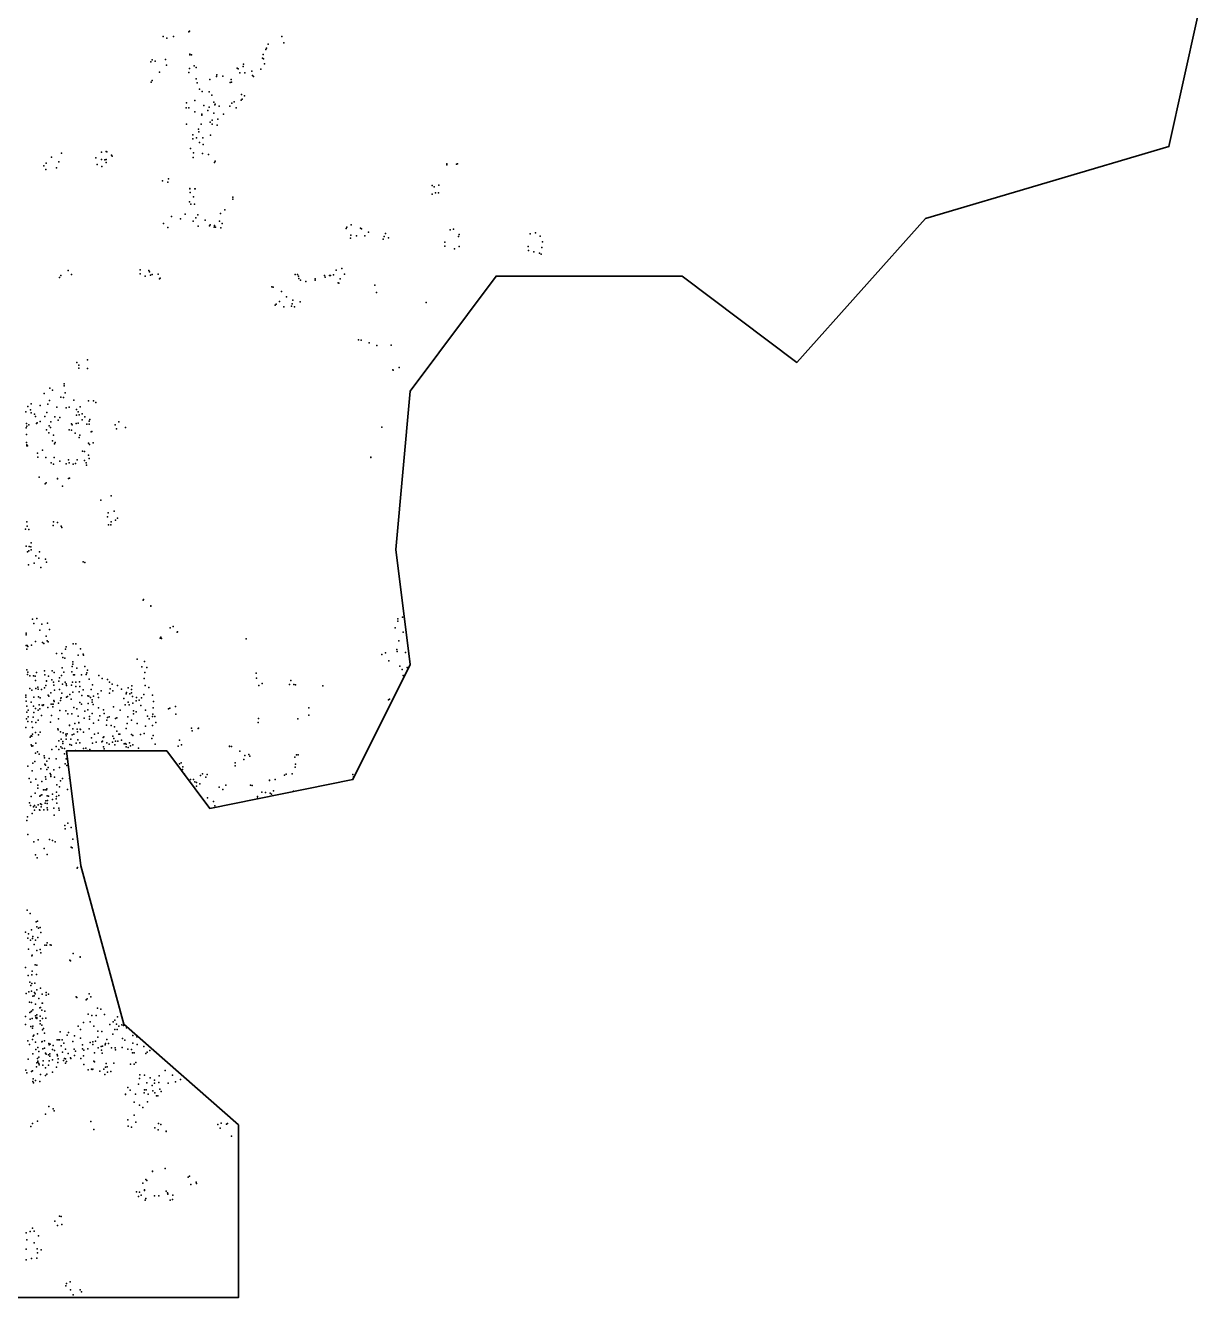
# Model space of a CAD drawing. Header units: millimetres. Extents: x -60275265 to 22802890, y -38578442 to 24337084.
# Drawn here: x 12421122 to 22802890, y -15644525 to -4379304 of the extents above; entities that cross this region are included whole.
import ezdxf

# ---------------------------------------------------------------- set-up
doc = ezdxf.new("R2010")
doc.units = ezdxf.units.MM
doc.header["$MEASUREMENT"] = 0
doc.layers.add('Outline', color=7, linetype='Continuous', true_color=0x000000)
doc.layers.add('particles', color=7, linetype='Continuous', true_color=0x000000)

msp = doc.modelspace()

# ---------------------------------------------------------------- linework, layer by layer
at = {"layer": 'Outline', "color": 3, "lineweight": 35, "true_color": 0x00ff00}
msp.add_lwpolyline([(22802890, -4304960), (22549469, -5451582), (20393676, -6088610), (19252505, -7362737), (18237991, -6598475), (16589645, -6598475), (15828837, -7617580), (15702178, -9019048), (15828837, -10038389), (15321604, -11057718), (14053727, -11312563), (13673211, -10803156), (12785450, -10803156), (12912625, -11822204), (13292918, -13223729), (14307431, -14115719), (14307431, -15644525), (13039331, -15644525), (11771230, -15644525)], dxfattribs=at)
at = {"layer": 'particles', "color": 93, "true_color": 0x67d435}
for p in [(13639622, -4477304), (13673622, -4493304), (13732622, -4476304), (13869622, -4436304), (13875622, -4430304), (14692622, -4476304), (14550622, -4593304), (14557622, -4580304), (14569622, -4546304), (14708622, -4533304), (13532622, -4700304), (13542622, -4684304), (13570622, -4694304), (13661622, -4680304), (13661622, -4681304), (13671622, -4730304), (13877622, -4634304), (13878622, -4638304), (13891622, -4640304), (14351622, -4721304), (14521622, -4668304), (14525622, -4637304), (14530622, -4675304), (14538622, -4720304), (13608622, -4794304), (13869622, -4797304), (13874622, -4759304), (13915622, -4736304), (13932622, -4750304), (14113622, -4832304), (14117622, -4817304), (14168622, -4828304), (14296622, -4758304), (14304622, -4762304), (14320622, -4799304), (14348622, -4743304), (14364622, -4800304), (14427622, -4783304), (14431622, -4822304), (14441622, -4832304), (14505622, -4765304), (13534622, -4882304), (13544622, -4868304), (13933622, -4853304), (13941622, -4886304), (13961622, -4943304), (14053622, -4857304), (14233622, -4884304), (14243622, -4859304), (14247622, -4880304), (13848622, -5064304), (13921622, -5044304), (13986622, -4965304), (14047622, -4967304), (14072622, -4997304), (14089622, -5057304), (14248622, -5068304), (14270622, -5055304), (14332622, -5042304), (14334622, -4990304), (14340622, -5033304), (14360622, -5001304), (13844622, -5108304), (13868622, -5110304), (13921622, -5145304), (13982622, -5173304), (13983622, -5165304), (14002622, -5087304), (14037622, -5132304), (14049622, -5103304), (14088622, -5157304), (14098622, -5081304), (14100622, -5077304), (14135622, -5095304), (14174622, -5164304), (14231622, -5095304), (14286622, -5108304), (13848622, -5253304), (13977622, -5253304), (14058622, -5237304), (14073622, -5219304), (14073622, -5254304), (14119622, -5261304), (14124622, -5208304), (13903622, -5384304), (13904622, -5348304), (13937622, -5374304), (13952622, -5297304), (13957622, -5322304), (13993622, -5374304), (14061622, -5350304), (12741622, -5511304), (13094622, -5501304), (13137622, -5495304), (13141622, -5499304), (13882622, -5469304), (13909622, -5508304), (13963622, -5416304), (13989622, -5513304), (13995622, -5434304), (12584622, -5621304), (12603622, -5599304), (12652622, -5546304), (12717622, -5588304), (13044622, -5552304), (13055622, -5611304), (13094622, -5566304), (13096622, -5629304), (13125622, -5568304), (13136622, -5566304), (13137622, -5594304), (13183622, -5527304), (13188622, -5537304), (13906622, -5548304), (14042622, -5523304), (14096622, -5593304), (14101622, -5582304), (16152622, -5605304), (16153622, -5614304), (16154622, -5614304), (16238622, -5607304), (16248622, -5604304), (12600622, -5654304), (12600622, -5654304), (12696622, -5641304), (13687622, -5737304), (13634622, -5754304), (13682622, -5767304), (13876622, -5822304), (13876622, -5826304), (13880622, -5857304), (13921622, -5825304), (13924622, -5826304), (16024622, -5797304), (16040622, -5807304), (16082622, -5793304), (13873622, -5942304), (13884622, -5962304), (13910622, -5896304), (13918622, -5961304), (14257622, -5917304), (14258622, -5901304), (16022622, -5872304), (16052622, -5861304), (16080622, -5860304), (13713622, -6071304), (13836622, -6050304), (13946622, -6056304), (14149622, -6043304), (14187622, -6011304), (13643622, -6133304), (13683622, -6167304), (13794622, -6092304), (13905622, -6111304), (13930622, -6083304), (13951622, -6157304), (14012622, -6103304), (14050622, -6154304), (14058622, -6146304), (14093622, -6164304), (14096622, -6152304), (14096622, -6161304), (14103622, -6166304), (14138622, -6111304), (14151622, -6172304), (14163622, -6133304), (15260622, -6176304), (15266622, -6164304), (15307622, -6146304), (15388622, -6173304), (15398622, -6181304), (16181622, -6189304), (16211622, -6184304), (15299622, -6262304), (15304622, -6237304), (15354622, -6242304), (15427622, -6241304), (15460622, -6211304), (15589622, -6273304), (15598622, -6247304), (15610622, -6222304), (15635622, -6260304), (16136622, -6298304), (16256622, -6249304), (16261622, -6231304), (16891622, -6225304), (16939622, -6216304), (16980622, -6245304), (17000622, -6294304), (16136622, -6335304), (16221622, -6358304), (16261622, -6337304), (16874622, -6336304), (16876622, -6371304), (16923622, -6383304), (16975622, -6396304), (16987622, -6403304), (16995622, -6345304), (15223622, -6531304), (12722622, -6611304), (12735622, -6593304), (12799622, -6550304), (12828622, -6584304), (13437622, -6543304), (13438622, -6578304), (13482622, -6600304), (13513622, -6549304), (13518622, -6561304), (13527622, -6590304), (13542622, -6585304), (13597622, -6581304), (13607622, -6623304), (13615622, -6617304), (14811622, -6586304), (14830622, -6584304), (14838622, -6599304), (14842622, -6620304), (14856622, -6634304), (14904622, -6646304), (14987622, -6634304), (14988622, -6622304), (15069622, -6594304), (15076622, -6608304), (15114622, -6594304), (15120622, -6592304), (15123622, -6592304), (15149622, -6588304), (15172622, -6545304), (15172622, -6546304), (15209622, -6622304), (15247622, -6582304), (14603622, -6693304), (14616622, -6697304), (14688622, -6735304), (15190622, -6658304), (15195622, -6661304), (15515622, -6679304), (15515622, -6679304), (15531622, -6744304), (15531622, -6744304), (14633622, -6855304), (14642622, -6847304), (14671622, -6823304), (14734622, -6783304), (14778622, -6866304), (14783622, -6845304), (14788622, -6813304), (14804622, -6871304), (14853622, -6828304), (15969622, -6833304), (14710622, -6872304), (15370622, -7164304), (15395622, -7166304), (15465622, -7189304), (15534622, -7213304), (15659622, -7211304), (12875622, -7363304), (12893622, -7414304), (12894622, -7387304), (12969622, -7417304), (12970622, -7341304), (15676622, -7430304), (15677622, -7433304), (15730622, -7407304), (15732622, -7407304), (12586622, -7637304), (12637622, -7590304), (12661622, -7609304), (12763622, -7553304), (12764622, -7569304), (12772622, -7633304), (12441622, -7754304), (12470622, -7730304), (12552622, -7746304), (12620622, -7733304), (12634622, -7699304), (12698622, -7760304), (12733622, -7670304), (12757622, -7675304), (12782622, -7766304), (12807622, -7758304), (12848622, -7696304), (12905622, -7755304), (12980622, -7702304), (13023622, -7703304), (13043622, -7717304), (12425622, -7800304), (12464622, -7783304), (12472622, -7809304), (12501622, -7822304), (12509622, -7842304), (12552622, -7885304), (12592622, -7842304), (12610622, -7806304), (12680622, -7844304), (12710622, -7874304), (12725622, -7850304), (12873622, -7781304), (12873622, -7831304), (12887622, -7802304), (12895622, -7828304), (12897622, -7828304), (12923622, -7873304), (12924622, -7819304), (12946622, -7845304), (12986622, -7882304), (12992622, -7869304), (12427622, -7941304), (12429622, -7903304), (12432622, -7928304), (12450622, -7917304), (12519622, -7905304), (12525622, -7898304), (12607622, -7961304), (12629622, -7987304), (12631622, -7925304), (12643622, -7939304), (12644622, -7888304), (12807622, -7960304), (12828622, -7908304), (12829622, -7963304), (12833622, -7916304), (12862622, -7991304), (12870622, -7904304), (12889622, -7900304), (12963622, -7911304), (12986622, -7911304), (13003622, -7978304), (13008622, -7975304), (13214622, -7916304), (13228622, -7952304), (13247622, -7890304), (13306622, -7938304), (15578622, -7935304), (12429622, -8000304), (12430622, -8072304), (12432622, -8093304), (12433622, -8101304), (12438622, -8103304), (12438622, -8103304), (12660622, -8057304), (12668622, -8008304), (12679622, -8083304), (12684622, -8071304), (12896622, -8028304), (12901622, -8008304), (12980622, -8078304), (12987622, -8089304), (13019622, -8075304), (12526622, -8166304), (12529622, -8201304), (12571622, -8140304), (12600622, -8206304), (12601622, -8205304), (12675622, -8205304), (12926622, -8148304), (12945622, -8152304), (12979622, -8184304), (12984622, -8213304), (15481622, -8203304), (15481622, -8204304), (12648622, -8251304), (12669622, -8263304), (12726622, -8238304), (12782622, -8260304), (12802622, -8227304), (12809622, -8253304), (12844622, -8264304), (12864622, -8259304), (12879622, -8225304), (12945622, -8233304), (12958622, -8251304), (12961622, -8274304), (12541622, -8379304), (12595622, -8438304), (12605622, -8429304), (12704622, -8394304), (12705622, -8392304), (12803622, -8391304), (12810622, -8389304), (12749622, -8459304), (13180622, -8544304), (13087622, -8583304), (12433622, -8774304), (12668622, -8775304), (12704622, -8781304), (13148622, -8731304), (13154622, -8695304), (13179622, -8776304), (13205622, -8679304), (13219622, -8759304), (13236622, -8742304), (12422622, -8840304), (12437622, -8813304), (12452622, -8843304), (12665622, -8806304), (12736622, -8813304), (12742622, -8826304), (13157622, -8800304), (13178622, -8802304), (12426622, -8989304), (12453622, -8993304), (12467622, -8996304), (12470622, -8960304), (12438622, -9041304), (12451622, -9033304), (12470622, -9022304), (12512622, -9077304), (12540622, -9098304), (12544622, -9041304), (12599622, -9106304), (12449622, -9155304), (12499622, -9142304), (12557622, -9178304), (12608622, -9133304), (12933622, -9130304), (12947622, -9135304), (12947622, -9135304), (15750622, -9421304), (15750622, -9424304), (13463622, -9468304), (13465622, -9464304), (13530622, -9522304), (13531622, -9519304), (12483622, -9637304), (12494622, -9674304), (12521622, -9632304), (12567622, -9682304), (12617622, -9672304), (15719622, -9634304), (15720622, -9654304), (15761622, -9619304), (12426622, -9761304), (12426622, -9774304), (12548622, -9734304), (12603622, -9786304), (12635622, -9727304), (13620622, -9796304), (13703622, -9712304), (13729622, -9701304), (13764622, -9753304), (13767622, -9749304), (15695622, -9714304), (15765622, -9753304), (12426622, -9871304), (12434622, -9902304), (12436622, -9870304), (12443622, -9880304), (12474622, -9867304), (12509622, -9834304), (12573622, -9842304), (12584622, -9852304), (12613622, -9829304), (12622622, -9837304), (12775622, -9901304), (12780622, -9882304), (12844622, -9856304), (12866622, -9854304), (12908622, -9900304), (13614622, -9804304), (13627622, -9807304), (14375622, -9810304), (15709622, -9905304), (15729622, -9830304), (12697622, -9940304), (12744622, -9940304), (12751622, -9976304), (12768622, -9982304), (12839622, -10014304), (12888622, -9955304), (12931622, -9947304), (12935622, -9955304), (13410622, -9991304), (13410622, -9991304), (13474622, -10011304), (15576622, -9950304), (15610622, -9935304), (15639622, -10006304), (15712622, -9924304), (15787622, -9932304), (12433622, -10086304), (12439622, -10127304), (12442622, -10105304), (12519622, -10109304), (12588622, -10095304), (12592622, -10129304), (12658622, -10093304), (12676622, -10108304), (12740622, -10135304), (12747622, -10067304), (12761622, -10107304), (12832622, -10104304), (12833622, -10055304), (12839622, -10035304), (12847622, -10131304), (12855622, -10130304), (12876622, -10072304), (12916622, -10131304), (12946622, -10055304), (12957622, -10127304), (12963622, -10113304), (12970622, -10087304), (13071622, -10137304), (13450622, -10058304), (13478622, -10110304), (13497622, -10064304), (14465622, -10116304), (14465622, -10116304), (15738622, -10052304), (15756622, -10082304), (15767622, -10136304), (15802622, -10065304), (12459622, -10250304), (12460622, -10140304), (12492622, -10139304), (12508622, -10141304), (12509622, -10181304), (12512622, -10251304), (12529622, -10239304), (12590622, -10244304), (12600622, -10224304), (12607622, -10183304), (12608622, -10187304), (12624622, -10142304), (12653622, -10174304), (12669622, -10194304), (12671622, -10220304), (12717622, -10185304), (12721622, -10157304), (12748622, -10211304), (12772622, -10195304), (12781622, -10210304), (12785622, -10224304), (12829622, -10222304), (12838622, -10194304), (12866622, -10194304), (12866622, -10234304), (12898622, -10193304), (12901622, -10234304), (12985622, -10167304), (13015622, -10218304), (13100622, -10163304), (13146622, -10171304), (13165622, -10194304), (13190622, -10213304), (13237622, -10223304), (13331622, -10244304), (13364622, -10228304), (13471622, -10162304), (13482622, -10225304), (13514622, -10243304), (14467622, -10158304), (14488622, -10223304), (14518622, -10205304), (14760622, -10215304), (14770622, -10181304), (14797622, -10216304), (14812622, -10219304), (15055622, -10227304), (12424622, -10328304), (12425622, -10309304), (12426622, -10362304), (12476622, -10264304), (12496622, -10328304), (12532622, -10257304), (12535622, -10325304), (12550622, -10333304), (12562622, -10259304), (12623622, -10310304), (12629622, -10319304), (12646622, -10289304), (12673622, -10357304), (12678622, -10266304), (12723622, -10261304), (12730622, -10357304), (12735622, -10336304), (12738622, -10332304), (12743622, -10292304), (12783622, -10328304), (12794622, -10321304), (12813622, -10304304), (12827622, -10345304), (12840622, -10284304), (12896622, -10281304), (12920622, -10312304), (12932622, -10263304), (12972622, -10316304), (12981622, -10320304), (12998622, -10330304), (13002622, -10260304), (13012622, -10350304), (13022622, -10319304), (13062622, -10298304), (13067622, -10330304), (13091622, -10271304), (13164622, -10292304), (13172622, -10254304), (13194622, -10272304), (13272622, -10258304), (13292622, -10339304), (13312622, -10299304), (13317622, -10285304), (13346622, -10297304), (13360622, -10289304), (13361622, -10259304), (13369622, -10321304), (13401622, -10361304), (13403622, -10329304), (13428622, -10355304), (13448622, -10333304), (13469622, -10303304), (13545622, -10309304), (15635622, -10352304), (15644622, -10344304), (12432622, -10406304), (12432622, -10459304), (12444622, -10442304), (12471622, -10373304), (12492622, -10408304), (12494622, -10463304), (12511622, -10429304), (12532622, -10443304), (12543622, -10394304), (12549622, -10432304), (12569622, -10398304), (12574622, -10400304), (12580622, -10395304), (12620622, -10418304), (12649622, -10389304), (12663622, -10390304), (12663622, -10413304), (12667622, -10389304), (12676622, -10366304), (12713622, -10380304), (12724622, -10447304), (12779622, -10448304), (12797622, -10476304), (12831622, -10475304), (12848622, -10419304), (12877622, -10430304), (12901622, -10375304), (12917622, -10390304), (12948622, -10452304), (12974622, -10439304), (12975622, -10384304), (13012622, -10471304), (13013622, -10371304), (13020622, -10393304), (13067622, -10422304), (13112622, -10441304), (13117622, -10471304), (13201622, -10412304), (13261622, -10442304), (13305622, -10394304), (13330622, -10373304), (13340622, -10394304), (13371622, -10382304), (13378622, -10449304), (13378622, -10474304), (13400622, -10457304), (13444622, -10402304), (13485622, -10443304), (13552622, -10422304), (13555622, -10367304), (13689622, -10430304), (13699622, -10426304), (13750622, -10411304), (14931622, -10423304), (12431622, -10519304), (12441622, -10543304), (12444622, -10501304), (12478622, -10547304), (12488622, -10504304), (12512622, -10551304), (12533622, -10531304), (12562622, -10491304), (12643622, -10548304), (12650622, -10491304), (12712622, -10519304), (12810622, -10578304), (12811622, -10576304), (12859622, -10562304), (12887622, -10495304), (12893622, -10551304), (12894622, -10555304), (12941622, -10514304), (12987622, -10499304), (12989622, -10522304), (13023622, -10558304), (13067622, -10531304), (13080622, -10492304), (13139622, -10576304), (13140622, -10532304), (13147622, -10508304), (13161622, -10502304), (13181622, -10578304), (13209622, -10589304), (13217622, -10517304), (13231622, -10511304), (13323622, -10560304), (13328622, -10503304), (13359622, -10532304), (13410622, -10560304), (13483622, -10585304), (13503622, -10497304), (13516622, -10520304), (13547622, -10499304), (13547622, -10577304), (13550622, -10478304), (13566622, -10499304), (13574622, -10552304), (13754622, -10479304), (14481622, -10553304), (14485622, -10515304), (14833622, -10519304), (14930622, -10488304), (12424622, -10595304), (12463622, -10681304), (12470622, -10670304), (12474622, -10669304), (12477622, -10673304), (12483622, -10595304), (12483622, -10655304), (12510622, -10639304), (12536622, -10662304), (12552622, -10637304), (12706622, -10608304), (12710622, -10617304), (12732622, -10635304), (12736622, -10700304), (12754622, -10642304), (12779622, -10654304), (12781622, -10671304), (12782622, -10700304), (12789622, -10653304), (12822622, -10700304), (12834622, -10662304), (12840622, -10607304), (12849622, -10655304), (12879622, -10611304), (12882622, -10635304), (12905622, -10611304), (12909622, -10615304), (12934622, -10636304), (12986622, -10607304), (13007622, -10688304), (13031622, -10655304), (13065622, -10647304), (13110622, -10684304), (13115622, -10678304), (13196622, -10673304), (13203622, -10693304), (13229622, -10628304), (13247622, -10656304), (13256622, -10656304), (13314622, -10606304), (13360622, -10659304), (13372622, -10666304), (13441622, -10659304), (13472622, -10648304), (13539622, -10693304), (13552622, -10666304), (13892622, -10603304), (13898622, -10627304), (13950622, -10604304), (13952622, -10602304), (12472622, -10749304), (12478622, -10762304), (12486622, -10759304), (12512622, -10736304), (12527622, -10811304), (12655622, -10791304), (12692622, -10765304), (12715622, -10714304), (12715622, -10792304), (12735622, -10767304), (12747622, -10778304), (12751622, -10719304), (12753622, -10738304), (12767622, -10781304), (12813622, -10746304), (12828622, -10753304), (12863622, -10799304), (12870622, -10734304), (12886622, -10705304), (12901622, -10731304), (12935622, -10781304), (12955622, -10780304), (12966622, -10800304), (12992622, -10791304), (13015622, -10736304), (13048622, -10725304), (13048622, -10726304), (13098622, -10722304), (13102622, -10716304), (13111622, -10766304), (13119622, -10786304), (13142622, -10731304), (13162622, -10745304), (13193622, -10727304), (13213622, -10749304), (13217622, -10716304), (13239622, -10718304), (13271622, -10708304), (13295622, -10742304), (13305622, -10738304), (13313622, -10766304), (13314622, -10744304), (13331622, -10773304), (13341622, -10731304), (13350622, -10759304), (13371622, -10749304), (13421622, -10780304), (13571622, -10743304), (13773622, -10761304), (13786622, -10707304), (13802622, -10751304), (14228622, -10760304), (14228622, -10764304), (14246622, -10764304), (14318622, -10807304), (12485622, -10913304), (12504622, -10898304), (12511622, -10824304), (12542622, -10833304), (12587622, -10848304), (12590622, -10864304), (12591622, -10920304), (12611622, -10893304), (12631622, -10872304), (12692622, -10874304), (12766622, -10828304), (12772622, -10917304), (12782622, -10875304), (13785622, -10919304), (13799622, -10908304), (14279622, -10910304), (14355622, -10879304), (14364622, -10844304), (14398622, -10836304), (14408622, -10850304), (14808622, -10860304), (14813622, -10921304), (14821622, -10839304), (14837622, -10838304), (12441622, -10939304), (12479622, -10980304), (12556622, -10963304), (12597622, -11032304), (12599622, -10931304), (12609622, -10969304), (12622622, -10950304), (12639622, -11003304), (12646622, -11016304), (12646622, -11031304), (12673622, -10970304), (12677622, -11036304), (12722622, -10951304), (12786622, -10933304), (13811622, -10967304), (13816622, -10944304), (13829622, -11008304), (13970622, -11021304), (13989622, -11007304), (14017622, -11036304), (14029622, -11013304), (14279622, -10935304), (14715622, -11017304), (14730622, -11010304), (14782622, -11006304), (14810622, -10947304), (15320622, -11011304), (15325622, -11032304), (12454622, -11049304), (12467622, -11080304), (12513622, -11053304), (12529622, -11107304), (12530622, -11132304), (12567622, -11074304), (12580622, -11147304), (12595622, -11149304), (12600622, -11053304), (12608622, -11148304), (12609622, -11138304), (12699622, -11104304), (12722622, -11122304), (12730622, -11067304), (12749622, -11049304), (12793622, -11146304), (12810622, -11048304), (13882622, -11057304), (13909622, -11058304), (13921622, -11077304), (13936622, -11084304), (13936622, -11115304), (13966622, -11096304), (14135622, -11125304), (14169622, -11144304), (14194622, -11107304), (14414622, -11108304), (14429622, -11109304), (14581622, -11065304), (14582622, -11063304), (14633622, -11057304), (12457622, -11262304), (12471622, -11206304), (12508622, -11179304), (12547622, -11205304), (12554622, -11197304), (12567622, -11193304), (12600622, -11245304), (12614622, -11200304), (12615622, -11244304), (12626622, -11203304), (12660622, -11187304), (12661622, -11235304), (12694622, -11229304), (12695622, -11208304), (12697622, -11170304), (12715622, -11197304), (14034622, -11220304), (14087622, -11251304), (14475622, -11208304), (14477622, -11223304), (14513622, -11170304), (14546622, -11172304), (14588622, -11179304), (14601622, -11185304), (14618622, -11158304), (14794622, -11159304), (12465622, -11286304), (12480622, -11357304), (12492622, -11300304), (12501622, -11287304), (12501622, -11329304), (12516622, -11303304), (12534622, -11280304), (12545622, -11325304), (12547622, -11329304), (12554622, -11273304), (12561622, -11300304), (12564622, -11277304), (12584622, -11326304), (12594622, -11266304), (12613622, -11270304), (12613622, -11307304), (12616622, -11326304), (12671622, -11309304), (12676622, -11371304), (12699622, -11266304), (12716622, -11310304), (12718622, -11329304), (14099622, -11290304), (12432622, -11419304), (12438622, -11388304), (12768622, -11464304), (12797622, -11442304), (12826622, -11481304), (12443622, -11544304), (12532622, -11591304), (12633622, -11589304), (12660622, -11597304), (12773622, -11493304), (12839622, -11584304), (12496622, -11610304), (12585622, -11669304), (12683622, -11609304), (12827622, -11655304), (12834622, -11663304), (12511622, -11724304), (12523622, -11749304), (12613622, -11722304), (12879622, -11841304), (12881622, -11836304), (12436622, -12214304), (12462622, -12243304), (12475622, -12388304), (12517622, -12317304), (12520622, -12362304), (12528622, -12312304), (12535622, -12373304), (12552622, -12367304), (12421622, -12409304), (12441622, -12461304), (12449622, -12423304), (12464622, -12480304), (12483622, -12465304), (12485622, -12447304), (12509622, -12480304), (12530622, -12456304), (12557622, -12411304), (12613622, -12502304), (12449622, -12560304), (12479622, -12613304), (12498622, -12517304), (12521622, -12571304), (12551622, -12563304), (12557622, -12592304), (12591622, -12524304), (12607622, -12524304), (12639622, -12520304), (12647622, -12523304), (12843622, -12598304), (12421622, -12722304), (12477622, -12618304), (12508622, -12699304), (12522622, -12700304), (12815622, -12656304), (12820622, -12662304), (12904622, -12626304), (12904622, -12631304), (12446622, -12792304), (12478622, -12785304), (12480622, -12753304), (12519622, -12783304), (12427622, -12952304), (12450622, -12936304), (12459622, -12850304), (12467622, -12880304), (12474622, -12930304), (12477622, -12862304), (12500622, -12944304), (12504622, -12859304), (12520622, -12918304), (12553622, -12903304), (12603622, -12944304), (12457622, -13027304), (12473622, -13032304), (12485622, -12974304), (12497622, -12973304), (12506622, -12955304), (12511622, -13047304), (12539622, -12996304), (12568622, -12959304), (12569622, -13038304), (12573622, -13037304), (12603622, -12965304), (12625622, -12959304), (12871622, -12980304), (12877622, -12987304), (12877622, -12987304), (12957622, -13008304), (12968622, -12998304), (12986622, -12956304), (13001622, -12980304), (12421622, -13155304), (12458622, -13121304), (12461622, -13179304), (12470622, -13111304), (12475622, -13108304), (12479622, -13172304), (12487622, -13097304), (12510622, -13150304), (12513622, -13168304), (12520622, -13141304), (12520622, -13165304), (12522622, -13173304), (12549622, -13080304), (12550622, -13152304), (12554622, -13076304), (12566622, -13099304), (12571622, -13173304), (12592622, -13109304), (12601622, -13171304), (12975622, -13136304), (13008622, -13146304), (13048622, -13146304), (13060622, -13082304), (13088622, -13089304), (13121622, -13137304), (13236622, -13159304), (12422622, -13226304), (12469622, -13244304), (12483622, -13258304), (12486622, -13242304), (12550622, -13220304), (12551622, -13195304), (12567622, -13233304), (12572622, -13272304), (12580622, -13262304), (12727622, -13290304), (12887622, -13242304), (12908622, -13269304), (12934622, -13208304), (12993622, -13203304), (13027622, -13240304), (13063622, -13284304), (13096622, -13287304), (13167622, -13227304), (13199622, -13204304), (13211622, -13189304), (13213622, -13270304), (13226622, -13222304), (13234622, -13269304), (13249622, -13240304), (13274622, -13229304), (13290622, -13234304), (13315622, -13256304), (12441622, -13371304), (12457622, -13404304), (12482622, -13358304), (12490622, -13330304), (12494622, -13322304), (12510622, -13382304), (12526622, -13308304), (12566622, -13381304), (12569622, -13376304), (12588622, -13304304), (12589622, -13371304), (12629622, -13393304), (12631622, -13405304), (12641622, -13401304), (12702622, -13361304), (12715622, -13363304), (12721622, -13361304), (12745622, -13361304), (12760622, -13390304), (12791622, -13322304), (12803622, -13297304), (12841622, -13377304), (12855622, -13326304), (12909622, -13346304), (12994622, -13387304), (13016622, -13402304), (13018622, -13379304), (13041622, -13374304), (13061622, -13339304), (13129622, -13395304), (13142622, -13358304), (13155622, -13394304), (13195622, -13312304), (13279622, -13351304), (13301622, -13366304), (13371622, -13325304), (13372622, -13392304), (13407622, -13335304), (13411622, -13404304), (12485622, -13486304), (12512622, -13449304), (12529622, -13430304), (12538622, -13514304), (12539622, -13466304), (12574622, -13443304), (12588622, -13437304), (12597622, -13479304), (12604622, -13490304), (12625622, -13495304), (12638622, -13487304), (12638622, -13507304), (12659622, -13447304), (12666622, -13413304), (12677622, -13455304), (12702622, -13492304), (12705622, -13504304), (12738622, -13416304), (12748622, -13472304), (12775622, -13446304), (12798622, -13483304), (12853622, -13445304), (12854622, -13502304), (12865622, -13463304), (12926622, -13406304), (12927622, -13442304), (12936622, -13505304), (12939622, -13452304), (12973622, -13441304), (13032622, -13477304), (13065622, -13434304), (13091622, -13422304), (13094622, -13454304), (13100622, -13481304), (13103622, -13418304), (13126622, -13407304), (13182622, -13434304), (13215622, -13433304), (13218622, -13450304), (13276622, -13430304), (13327622, -13445304), (13361622, -13448304), (13368622, -13476304), (13384622, -13476304), (13470622, -13422304), (13486622, -13482304), (13498622, -13471304), (13523622, -13455304), (12446622, -13534304), (12518622, -13600304), (12522622, -13565304), (12527622, -13527304), (12531622, -13550304), (12531622, -13559304), (12540622, -13571304), (12541622, -13584304), (12575622, -13585304), (12579622, -13548304), (12599622, -13609304), (12624622, -13587304), (12632622, -13548304), (12659622, -13538304), (12697622, -13603304), (12707622, -13563304), (12709622, -13530304), (12757622, -13546304), (12766622, -13527304), (12775622, -13568304), (12776622, -13530304), (12784622, -13553304), (12821622, -13522304), (12822622, -13527304), (12912622, -13527304), (12937622, -13580304), (12977622, -13629304), (13006622, -13621304), (13012622, -13625304), (13018622, -13621304), (13027622, -13550304), (13031622, -13557304), (13115622, -13623304), (13130622, -13603304), (13137622, -13571304), (13144622, -13600304), (13204622, -13569304), (13351622, -13577304), (13385622, -13578304), (13397622, -13564304), (12425622, -13632304), (12432622, -13655304), (12473622, -13643304), (12484622, -13635304), (12485622, -13731304), (12490622, -13706304), (12509622, -13722304), (12548622, -13731304), (12555622, -13669304), (12599622, -13679304), (12609622, -13665304), (12661622, -13647304), (13079622, -13638304), (13124622, -13668304), (13148622, -13649304), (13178622, -13642304), (13430622, -13704304), (13434622, -13673304), (13475622, -13676304), (13524622, -13697304), (13563622, -13719304), (13602622, -13740304), (13606622, -13680304), (13658622, -13633304), (13722622, -13676304), (13749622, -13734304), (13794622, -13712304), (12493622, -13744304), (13307622, -13845304), (13308622, -13842304), (13326622, -13784304), (13348622, -13808304), (13396622, -13843304), (13421622, -13756304), (13473622, -13832304), (13475622, -13805304), (13490622, -13805304), (13495622, -13744304), (13508622, -13842304), (13543622, -13766304), (13549622, -13813304), (13563622, -13746304), (13567622, -13831304), (13612622, -13798304), (13624622, -13820304), (13685622, -13745304), (12629622, -13951304), (13384622, -13914304), (13431622, -13940304), (13459622, -13961304), (13503622, -13911304), (13581622, -13859304), (13592622, -13857304), (12598622, -14021304), (12598622, -14021304), (12665622, -13974304), (12676622, -13990304), (13328622, -14070304), (13383622, -14030304), (12469622, -14130304), (12483622, -14103304), (12527622, -14082304), (12999622, -14085304), (13027622, -14155304), (13329622, -14126304), (13360622, -14136304), (13397622, -14090304), (13567622, -14140304), (13595622, -14158304), (13599622, -14104304), (13620622, -14111304), (13667622, -14170304), (13667622, -14170304), (13668622, -14173304), (14125622, -14112304), (14144622, -14144304), (14153622, -14099304), (14200622, -14108304), (14210622, -14102304), (14245622, -14214304), (13546622, -14525304), (13547622, -14527304), (13657622, -14500304), (13460622, -14630304), (13486622, -14598304), (13497622, -14608304), (13861622, -14578304), (13873622, -14570304), (13884622, -14644304), (13934622, -14621304), (13935622, -14633304), (13403622, -14708304), (13405622, -14708304), (13423622, -14750304), (13431622, -14710304), (13446622, -14738304), (13475622, -14689304), (13476622, -14697304), (13564622, -14742304), (13602622, -14742304), (13667622, -14703304), (13680622, -14718304), (13682622, -14728304), (13683622, -14727304), (13726622, -14737304), (13480622, -14782304), (13488622, -14768304), (13703622, -14783304), (13722622, -14775304), (12681622, -14968304), (12722622, -14923304), (12738622, -14925304), (12427622, -15072304), (12462622, -15060304), (12482622, -15031304), (12498622, -15057304), (12705622, -15007304), (12744622, -14997304), (12434622, -15134304), (12499622, -15159304), (12535622, -15098304), (12427622, -15215304), (12427622, -15310304), (12475622, -15299304), (12520622, -15294304), (12525622, -15213304), (12526622, -15249304), (12559622, -15223304), (12778622, -15541304), (12784622, -15519304), (12818622, -15505304), (12821622, -15576304), (12834622, -15643304), (12843622, -15620304), (12905622, -15577304), (12918622, -15595304)]:
    msp.add_point(p, dxfattribs=at)

doc.saveas('drawing.dxf')
